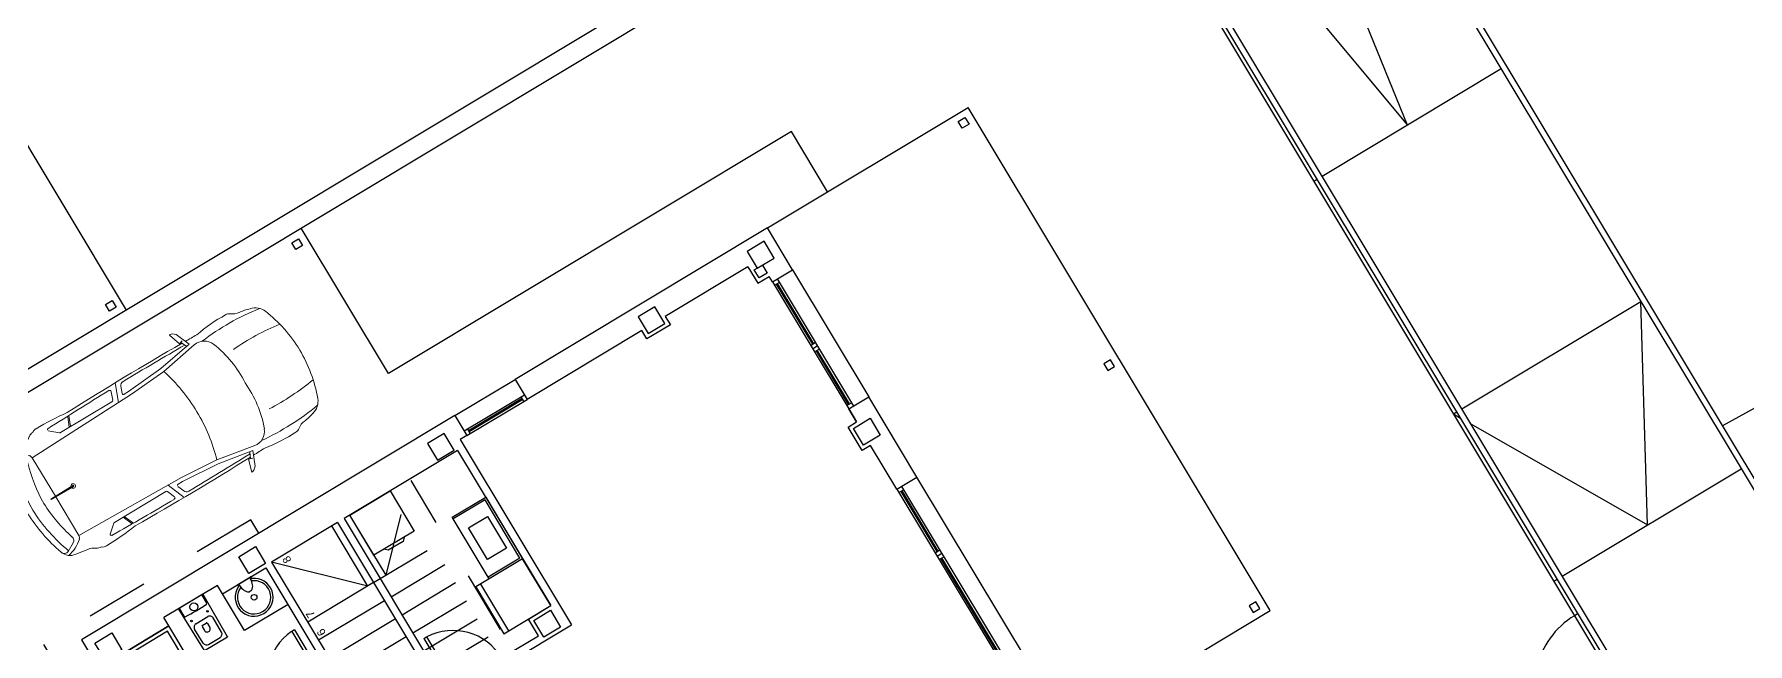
# Model space of a CAD drawing. Header units: millimetres. Extents: x 441061 to 442903, y 4515148 to 4515613.
# Drawn here: x 442595.083 to 442597.827, y 4515547.903 to 4515548.88 of the extents above; entities that cross this region are included whole.
import ezdxf
from ezdxf.enums import TextEntityAlignment as Align

# ---------------------------------------------------------------- set-up
doc = ezdxf.new("R2010")
doc.units = ezdxf.units.MM
doc.linetypes.add('CONTINUA', pattern=[0])
doc.linetypes.add('RAYITAS', pattern=[0.375, 0.25, -0.125])
for name, color, linetype in [('01_mono BAJA', 2, 'Continuous'), ('01_piscinas', 254, 'Continuous'), ('01_proyección', 4, 'RAYITAS')]:
    doc.layers.add(name, color=color, linetype=linetype)
doc.layers.add('01_muebles_B', color=254, linetype='Continuous', lineweight=5)
doc.styles.add('NIEVES2', font='sanss___.ttf')

# ---------------------------------------------------------------- blocks, each defined once
blk = doc.blocks.new('A$C05441830')
at = {"layer": '01_mono BAJA', "color": 254, "linetype": 'CONTINUA'}
for p, q in [((7.92, 13.25), (6.725, 13.25)), ((7.92, 7.67), (7.92, 13.25)), ((7.495, 12.95, 0), (7.495, 12.2, 0)), ((7.495, 12.2), (7.62, 12.2)), ((7.62, 11.4), (7.62, 12.2)), ((7.03, 11.886), (7.03, 11.713)), ((7.08, 11.936), (7.29, 11.939)), ((7.34, 11.889), (7.34, 11.71)), ((7.493, 11.966), (7.62, 11.968)), ((7.08, 11.663), (7.29, 11.66)), ((7.27, 11.84), (7.21, 11.84)), ((7.27, 11.76), (7.21, 11.76)), ((7.28, 11.83), (7.28, 11.77)), ((7.493, 11.634), (7.62, 11.632)), ((6.945, 11.401, 0), (7.495, 11.401, 0)), ((6.945, 10.75), (6.945, 11.401)), ((7.495, 11.4, 0), (7.495, 10.75, 0)), ((7.495, 11.4), (7.62, 11.4)), ((7.339, 11.06, 0), (7.338, 11.09, 0)), ((7.493, 11.171, 0), (7.478, 11.171, 0)), ((7.493, 10.978, 0), (7.478, 10.979, 0)), ((7.495, 11.169, 0), (7.495, 10.981, 0)), ((6.624, 10.847), (5.8, 10.847)), ((6.624, 10.888), (5.9, 10.888)), ((6.624, 10.847), (6.624, 10.888)), ((7.52, 10.65), (5.8, 10.65)), ((5.81, 9.665), (5.81, 10.65)), ((7.495, 10.75), (5.9, 10.75)), ((6.08, 9.665), (6.08, 10.65)), ((6.35, 9.665), (6.35, 10.65)), ((6.62, 9.665), (6.62, 10.65)), ((6.62, 9.75), (7.52, 10.65)), ((7.52, 9.665), (7.52, 10.65)), ((7.52, 9.665), (4.85, 9.665)), ((6.62, 9.75), (7.52, 9.75)), ((5.674, 9.482), (4.85, 9.482)), ((7.52, 9.565), (4.95, 9.565)), ((5.674, 9.482), (5.674, 9.441)), ((7.52, 7.87), (7.52, 9.565)), ((5.674, 9.441), (4.95, 9.441)), ((4.85, 8.707), (4.85, 7.77)), ((4.95, 8.707), (4.95, 8.205)), ((5.9, 8.5), (5.2, 8.5)), ((5.925, 7.895), (5.925, 8.37)), ((6.795, 7.895), (6.795, 8.37)), ((4.95, 8.205), (5.2, 8.205)), ((5.2, 8.205), (5.2, 7.87)), ((7.62, 7.77), (4.85, 7.77)), ((7.52, 7.87), (5.2, 7.87)), ((5.925, 7.895), (6.795, 7.895)), ((7.62, 7.67), (7.62, 7.77)), ((7.92, 7.67, 0), (7.62, 7.67, 0)), ((7.62, 7.67, 0), (7.62, 6.77, 0)), ((7.62, 7.62, 0), (7.69, 7.62, 0)), ((7.648, 6.82, 0), (7.648, 7.62, 0)), ((7.662, 6.82, 0), (7.662, 7.62, 0)), ((7.69, 7.67, 0), (7.69, 6.77, 0)), ((7.92, 7.67, 0), (7.92, 6.77, 0)), ((7.62, 6.82, 0), (7.69, 6.82, 0)), ((7.62, 5.055), (7.62, 6.77, 0)), ((7.92, 6.77, 0), (7.62, 6.77, 0)), ((7.92, 3), (7.92, 6.77)), ((7.495, 4.705, 0), (7.495, 5.055, 0)), ((7.495, 5.055, 0), (7.62, 5.055, 0)), ((7.62, 4.705, 0), (7.495, 4.705, 0)), ((7.62, 3.47), (7.62, 4.705)), ((4.195, 3.3, 0), (1.395, 3.3)), ((3.145, 3.3, 0), (3.145, 3.23, 0)), ((3.195, 3.3, 0), (3.195, 3.23, 0)), ((3.245, 3.3, 0), (3.245, 3.23, 0)), ((4.145, 3.3, 0), (4.145, 3.23, 0)), ((4.195, 3.3, 0), (4.85, 3.3, 0)), ((4.195, 3.3, 0), (4.195, 3, 0)), ((5.2, 3.3), (5.395, 3.3)), ((5.395, 3.3, 0), (5.2, 3.3, 0)), ((7.295, 3.3, 0), (5.395, 3.3, 0)), ((5.395, 3.3, 0), (5.395, 3, 0)), ((5.445, 3.3, 0), (5.445, 3.23, 0)), ((6.246, 3.3, 0), (6.246, 3.23, 0)), ((6.295, 3.3, 0), (6.295, 3.23, 0)), ((6.345, 3.3, 0), (6.345, 3.23, 0)), ((7.245, 3.3, 0), (7.245, 3.23, 0)), ((7.295, 3.3), (7.375, 3.3)), ((7.295, 3.3, 0), (7.295, 3, 0)), ((7.62, 3.47), (7.375, 3.47)), ((7.375, 3.47), (7.375, 3.3, 0)), ((4.195, 3.23, 0), (1.395, 3.23)), ((1.445, 3.272, 0), (3.145, 3.272, 0)), ((1.445, 3.258, 0), (3.145, 3.258, 0)), ((4.145, 3.272, 0), (3.245, 3.272, 0)), ((4.145, 3.258, 0), (3.245, 3.258, 0)), ((7.295, 3.23, 0), (5.395, 3.23, 0)), ((5.445, 3.272, 0), (6.246, 3.272, 0)), ((5.445, 3.258, 0), (6.246, 3.258, 0)), ((7.245, 3.272, 0), (6.345, 3.272, 0)), ((7.245, 3.258, 0), (6.345, 3.258, 0)), ((0.4, 3), (0.4, 0)), ((1.395, 3), (4.195, 3, 0)), ((4.195, 3, 0), (5.395, 3, 0)), ((7.295, 3, 0), (5.395, 3, 0)), ((7.295, 3), (7.92, 3)), ((7.92, 3), (7.92, 0)), ((0.4, 0, 0), (7.92, 0))]:
    blk.add_line(p, q, dxfattribs=at)
for points in [[(7.545, 13.125), (7.795, 13.125), (7.795, 12.875), (7.545, 12.875), (7.545, 13.125)], [(7.495, 12.2), (7.495, 12.95), (5.9, 12.95), (5.9, 12.2)], [(7.445, 12.25), (7.445, 12.9), (5.95, 12.9), (5.95, 12.25)], [(7.545, 10.975), (7.795, 10.975), (7.795, 10.725), (7.545, 10.725), (7.545, 10.975)], [(5.2, 8.57), (5.2, 7.87), (5.9, 7.87), (5.9, 8.57)], [(5.9, 8.37), (6.82, 8.37), (6.82, 7.87), (5.9, 7.87)], [(5.15, 7.905), (4.9, 7.905), (4.9, 8.155), (5.15, 8.155), (5.15, 7.905)], [(7.545, 7.905), (7.795, 7.905), (7.795, 8.155), (7.545, 8.155), (7.545, 7.905)], [(7.545, 4.755), (7.795, 4.755), (7.795, 5.005), (7.545, 5.005), (7.545, 4.755)], [(5.15, 3.125), (4.9, 3.125), (4.9, 3.375), (5.15, 3.375), (5.15, 3.125)], [(7.425, 3.42), (7.545, 3.42), (7.545, 3.3), (7.425, 3.3)], [(7.545, 3.125), (7.795, 3.125), (7.795, 3.375), (7.545, 3.375), (7.545, 3.125)], [(7.73, 0.2), (7.83, 0.2), (7.83, 0.1), (7.73, 0.1)]]:
    blk.add_lwpolyline(points, close=True, dxfattribs=at)
at = {"layer": '01_mono BAJA', "color": 254, "linetype": 'CONTINUA', "flags": 128}
blk.add_lwpolyline([(7.62, 11.981, 0.414214), (7.616, 11.985), (7.615, 11.985), (6.995, 11.975, 0.436396), (6.99, 11.971), (6.99, 11.629, 0.436396), (6.995, 11.625), (7.615, 11.615), (7.616, 11.615, 0.414214), (7.62, 11.619)], format="xyb", close=True, dxfattribs=at)
at = {"layer": '01_mono BAJA', "color": 254, "linetype": 'CONTINUA', "elevation": 0}
for points in [[(6.92, 9.48), (7.52, 9.48), (7.52, 8.88), (6.92, 8.88)], [(6.124, 8.263), (6.596, 8.263), (6.596, 7.977), (6.124, 7.977)], [(0.59, 0.2), (0.49, 0.2), (0.49, 0.1), (0.59, 0.1)], [(4.21, 0.2), (4.11, 0.2), (4.11, 0.1), (4.21, 0.1)]]:
    blk.add_lwpolyline(points, close=True, dxfattribs=at)
blk.add_lwpolyline([(6.92, 9.03), (6.88, 9.07), (6.88, 9.29), (6.92, 9.33)], dxfattribs=at)
at = {"layer": '01_mono BAJA', "color": 254, "linetype": 'CONTINUA'}
blk.add_lwpolyline([(4.85, 3.3), (4.85, 3.425), (5.2, 3.425), (5.2, 3.3)], dxfattribs=at)
for centre, radius in [((7.4, 11.92), 0.01), ((7.4, 11.68), 0.01), ((7.54, 11.8), 0.051), ((7.248, 11.075, 0), 0.036)]:
    blk.add_circle(centre, radius, dxfattribs=at)
for centre, radius, start, end in [((7.08, 11.886), 0.05, 90.924, 180), ((7.29, 11.889), 0.05, 0, 90.924), ((10.465, 11.8), 2.982, 176.9359, 183.0641), ((7.494, 11.959), 0.007, 90.924, 176.9359), ((7.08, 11.713), 0.05, 180, 269.076), ((7.21, 11.8), 0.04, 90, 270), ((7.27, 11.83), 0.01, 0, 90), ((7.27, 11.77), 0.01, 270, 0), ((7.29, 11.71), 0.05, 269.076, 0), ((7.494, 11.641), 0.007, 183.0641, 269.076), ((5.9, 10.847), 0.725, 3.2758, 90), ((7.248, 11.075, 0), 0.243, 24.8749, 335.1251), ((7.248, 11.075, 0), 0.213, 22.0656, 338.0564), ((7.386, 11.075, 0), 0.0498, 135.6956, 162.5904), ((7.386, 11.075, 0), 0.0498, 197.9532, 224.3044), ((7.453, 11.009, 0), 0.143, 106.8165, 135.6956), ((7.453, 11.14, 0), 0.143, 224.3044, 253.1835), ((7.492, 10.879, 0), 0.279, 89.383, 106.8165), ((7.492, 11.271, 0), 0.279, 253.1835, 270.617), ((7.479, 11.183, 0), 0.0128, 210.5291, 266.214), ((7.479, 10.966, 0), 0.0128, 93.786, 149.4709), ((7.493, 11.169, 0), 0.0027, 0, 83.3159), ((7.493, 10.981, 0), 0.0027, 276.6841, 0), ((4.95, 9.482), 0.725, 270, 356.7242)]:
    blk.add_arc(centre, radius, start, end, dxfattribs=at)
at = {"layer": '01_proyección', "color": 120, "ltscale": 0.25}
for p, q in [((6.62, 9.665), (6.62, 8.58)), ((5.27, 9.565), (5.27, 8.58)), ((5.54, 9.565), (5.54, 8.58)), ((5.81, 9.565), (5.81, 8.58)), ((6.08, 9.565), (6.08, 8.58)), ((6.35, 9.565), (6.35, 8.58)), ((6.62, 9.48), (7.52, 9.48)), ((6.62, 9.48), (7.52, 8.58)), ((5.27, 8.58), (7.495, 8.58))]:
    blk.add_line(p, q, dxfattribs=at)
at = {"layer": '01_proyección', "color": 120, "ltscale": 0.25, "elevation": 0}
blk.add_lwpolyline([(7.92, 10.6), (8.12, 10.6), (8.12, 13.7), (0, 13.7), (0, 7.68), (0.4, 7.68)], dxfattribs=at)
at = {"layer": '01_mono BAJA', "color": 254, "linetype": 'CONTINUA', "style": 'NIEVES2'}
for s, p in [('6', (6.419, 10.517)), ('7', (6.689, 10.517)), ('8', (7.445, 10.416))]:
    blk.add_text(s, height=0.103, dxfattribs=at).set_placement(p, align=Align.CENTER)
blk = doc.blocks.new('A$C392252A0')
at = {"layer": '01_muebles_B', "color": 254}
for p, q in [((10.715, 8.129), (10.705, 8.127)), ((10.705, 8.127), (10.752, 7.979)), ((10.738, 8.124), (10.715, 8.129)), ((10.775, 8.091), (10.738, 8.124)), ((10.752, 7.979), (10.798, 7.995)), ((10.773, 7.987), (10.809, 7.914)), ((10.846, 7.92), (10.775, 8.091)), ((8.499, 7.763), (8.397, 7.82)), ((8.605, 7.917), (8.455, 7.893)), ((9.019, 7.811), (8.92, 7.9)), ((9.731, 7.807), (9.031, 7.807)), ((9.201, 7.926), (9.149, 7.807)), ((9.219, 7.928), (9.166, 7.807)), ((9.784, 7.911), (9.748, 7.818)), ((9.876, 7.976), (9.791, 7.758)), ((9.913, 7.908), (9.882, 7.828)), ((9.898, 7.807), (9.958, 7.808)), ((10.418, 7.844), (9.958, 7.808)), ((10.43, 7.798), (9.971, 7.763)), ((10.418, 7.844), (10.846, 7.92)), ((10.43, 7.798), (10.894, 7.881)), ((8.599, 7.726), (9.971, 7.763)), ((8.599, 7.725), (8.599, 7.201)), ((8.839, 7.203), (8.537, 7.2)), ((8.537, 7.2), (8.537, 7.193)), ((8.839, 7.19), (8.537, 7.193)), ((8.599, 6.669), (8.599, 7.193)), ((8.499, 6.631), (8.397, 6.573)), ((8.599, 6.668), (9.971, 6.631)), ((9.876, 6.418), (9.791, 6.636)), ((10.43, 6.596), (9.971, 6.631)), ((10.43, 6.596), (10.894, 6.512)), ((8.605, 6.476), (8.455, 6.5)), ((9.019, 6.582), (8.92, 6.494)), ((9.731, 6.587), (9.031, 6.587)), ((9.201, 6.468), (9.149, 6.587)), ((9.219, 6.466), (9.166, 6.587)), ((9.784, 6.482), (9.748, 6.576)), ((9.913, 6.486), (9.882, 6.565)), ((9.898, 6.587), (9.958, 6.585)), ((10.418, 6.55), (9.958, 6.585)), ((10.418, 6.55), (10.846, 6.473)), ((10.705, 6.267), (10.752, 6.414)), ((10.752, 6.414), (10.798, 6.398)), ((10.773, 6.407), (10.809, 6.48)), ((10.846, 6.473), (10.775, 6.303)), ((10.715, 6.265), (10.705, 6.267)), ((10.738, 6.27), (10.715, 6.265)), ((10.775, 6.303), (10.738, 6.27))]:
    blk.add_line(p, q, dxfattribs=at)
for centre, radius, start, end in [((8.808, 7.907), 0.086, 87.4739, 128.6871), ((8.809, 4.809), 3.183, 82.5975, 89.9397), ((11.3, 6.178), 1.816, 87.2886, 100.1742), ((11.389, 7.907), 0.086, 51.3129, 92.5261), ((10.242, 7.158), 1.952, 160.298, 178.865), ((8.474, 7.733), 0.162, 96.7804, 161.7197), ((8.375, 7.769), 0.0561, 66.6468, 164.8738), ((8.295, 7.436), 0.435, 49.0196, 78.8841), ((8.586, 8.093), 0.177, 275.9895, 308.6871), ((8.751, 7.888), 0.086, 87.4739, 128.6871), ((8.929, 7.908), 0.0124, 91.7937, 220.4777), ((10.022, -29.576), 37.513, 90.3882, 91.6701), ((9.031, 7.824), 0.0177, 228.3547, 270), ((10.099, -28.508), 36.485, 88.9288, 91.3819), ((9.731, 7.824), 0.0177, 270, 338.7209), ((9.768, 7.918), 0.0177, 338.7209, 90.3882), ((9.897, 7.823), 0.0159, 158.7209, 271.5074), ((9.963, 7.889), 0.0531, 90.2143, 158.7209), ((10.099, -28.508), 36.45, 88.8997, 90.2143), ((8.43, 7.197), 2.089, 0, 16.7318), ((10.099, -28.508), 36.485, 88.6181, 88.8592), ((10.925, 7.707), 0.177, 21.0532, 100.1701), ((11.313, 4.914), 2.974, 81.2806, 96.1737), ((11.554, 8.112), 0.177, 231.3129, 264.0105), ((11.467, 7.285), 0.654, 72.0531, 84.0105), ((11.619, 7.711), 0.203, 22.7994, 75.9629), ((10.262, 7.197), 1.654, 0, 21.006), ((10.216, 7.155), 1.997, 161.6598, 178.7983), ((10.276, 7.152), 1.836, 162.6109, 178.6018), ((8.473, 7.717), 0.0531, 342.7058, 60.706), ((8.545, 7.725), 0.0531, 0, 49.0196), ((9.874, 7.302), 1.304, 355.3559, 21.0532), ((11.437, 4.633), 2.974, 81.5863, 93.456), ((10.216, 7.239), 1.997, 181.2017, 198.3402), ((10.242, 7.236), 1.952, 181.135, 199.702), ((10.276, 7.242), 1.836, 181.3982, 197.3891), ((8.839, 7.197), 0.0267, 193.7603, 166.2397), ((8.839, 7.197), 0.00662, 270, 90), ((8.43, 7.197), 2.089, 343.2682, 0), ((9.874, 7.091), 1.304, 338.9468, 4.6441), ((10.262, 7.197), 1.654, 338.994, 0), ((11.437, 9.761), 2.974, 266.544, 278.4137), ((8.474, 6.661), 0.162, 198.2803, 263.2196), ((8.375, 6.625), 0.0561, 195.1262, 293.3532), ((8.295, 6.957), 0.435, 281.1159, 310.9804), ((8.473, 6.677), 0.0531, 299.294, 17.2942), ((8.545, 6.669), 0.0531, 310.9804, 0), ((10.925, 6.686), 0.177, 259.8299, 338.9468), ((11.619, 6.682), 0.203, 284.0371, 337.2006), ((8.586, 6.3), 0.177, 51.3129, 84.0105), ((8.751, 6.506), 0.086, 231.3129, 272.5261), ((8.808, 6.487), 0.086, 231.3129, 272.5261), ((8.809, 9.584), 3.183, 270.0603, 277.4025), ((8.929, 6.486), 0.0124, 139.5223, 268.2063), ((10.022, 43.97), 37.513, 268.3299, 269.6118), ((9.031, 6.569), 0.0177, 90, 131.6453), ((10.099, 42.902), 36.485, 268.6181, 271.0712), ((9.731, 6.569), 0.0177, 21.2791, 90), ((9.768, 6.476), 0.0177, 269.6118, 21.2791), ((9.897, 6.571), 0.0159, 88.4926, 201.2791), ((9.963, 6.505), 0.0531, 201.2791, 269.7857), ((10.099, 42.902), 36.45, 269.7857, 271.1003), ((10.099, 42.902), 36.485, 271.1408, 271.3819), ((11.3, 8.215), 1.816, 259.8258, 272.7114), ((11.313, 9.479), 2.974, 263.8263, 278.7194), ((11.389, 6.487), 0.086, 267.4739, 308.6871), ((11.554, 6.282), 0.177, 95.9895, 128.6871), ((11.467, 7.108), 0.654, 275.9895, 287.9469)]:
    blk.add_arc(centre, radius, start, end, dxfattribs=at)
blk = doc.blocks.new('A$C21391103')
at = {"layer": '01_piscinas'}
for p, q in [((89.978, 79.355), (101.869, 59.549)), ((90.093, 79.31), (101.896, 59.65)), ((88.956, 75.617), (70.298, 64.415)), ((70.427, 64.201), (89.085, 75.403)), ((89.021, 75.51), (96.244, 63.479)), ((74.355, 72.939), (77.042, 68.464)), ((94.661, 71.555), (92.369, 70.179)), ((85.566, 70.753, 0), (80.403, 67.651, 0)), ((86.029, 69.982, 0), (85.566, 70.753, 0)), ((92.305, 70.14), (92.26, 70.114)), ((102.369, 69.68, 0), (97.495, 66.981, 0)), ((80.403, 67.651, 0), (79.282, 69.517, 0)), ((94.158, 67.2, 0), (96.45, 68.576)), ((94.049, 67.135, 0), (94.093, 67.161, 0)), ((95.444, 65.057, 0), (97.736, 66.433)), ((95.336, 64.991, 0), (95.38, 65.018, 0))]:
    blk.add_line(p, q, dxfattribs=at)
for points in [[(111.095, 38.844), (103.577, 51.365), (103.568, 51.38), (96.326, 63.442), (96.288, 63.505), (89.039, 75.58), (89.039, 75.579), (81.807, 87.625), (75.794, 97.64)], [(111.159, 38.883), (103.642, 51.404), (103.633, 51.418), (96.391, 63.481), (96.353, 63.544), (89.065, 75.683), (89.065, 75.682), (81.871, 87.663), (75.868, 97.662)], [(88.156, 77.197), (93.461, 70.834), (90.028, 79.271)]]:
    blk.add_lwpolyline(points, dxfattribs=at)
for points in [[(79.299, 69.294), (79.213, 69.243), (79.162, 69.328), (79.247, 69.38)], [(76.776, 68.538), (76.862, 68.589), (76.913, 68.503), (76.827, 68.452)]]:
    blk.add_lwpolyline(points, close=True, dxfattribs=at)
at = {"layer": '01_piscinas', "elevation": 0}
for points in [[(94.274, 67.006), (96.536, 65.712), (96.45, 68.576)], [(94.049, 67.135), (94.141, 67.082)]]:
    blk.add_lwpolyline(points, dxfattribs=at)
at = {"layer": '01_piscinas'}
blk.add_arc((96.141, 63.65), 1.05, 118.1591, 210.9802, dxfattribs=at)
at = {"layer": '01_piscinas', "rotation": 120.9802403143534}
blk.add_blockref('A$C05441830', (91.906, 64.272, 0), dxfattribs=at)
at = {"layer": '01_piscinas', "xscale": 1.1, "yscale": 1.1, "zscale": 1.1, "rotation": 30.98023995383062}
blk.add_blockref('A$C392252A0', (72.102, 54.419, 0), dxfattribs=at)

msp = doc.modelspace()

# ---------------------------------------------------------------- block references
at = {"layer": '01_piscinas', "color": 6, "linetype": 'CONTINUA', "xscale": 0.125, "yscale": 0.125, "zscale": 0.125}
msp.add_blockref('A$C21391103', (442585.5998, 4515539.8796), dxfattribs=at)

doc.saveas('drawing.dxf')
